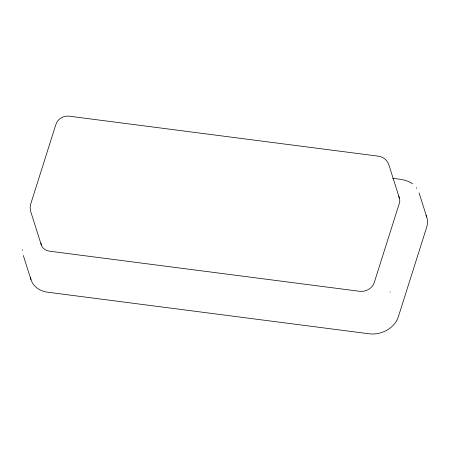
<?xml version="1.0" encoding="UTF-8"?>
<svg xmlns="http://www.w3.org/2000/svg" width="450" height="450" viewBox="0 0 450 450"><rect width="100%" height="100%" fill="white"/><g stroke="black" fill="none" stroke-linecap="round" stroke-linejoin="round"><path stroke-width="0.67" d="M392.67 178.335C399.549 179.156 406.839 179.634 412.633 183.876M389.959 291.921L390.291 291.983M416.357 187.627L416.723 188.241M419.062 192.831L426.724 216.984M399.386 198.067L388.749 164.531C387.202 160.239 383.417 156.966 378.9 156.246L69.024 116.168C63.152 115.408 57.285 119.244 55.721 124.965L30.544 204.547L30.133 207.084L30.668 211.404L41.304 244.946M23.332 255.549L30.994 279.697M22.5 249.744L22.556 250.453M398.576 196.312A12.088 9.832 -17.6 0 1 399.353 203.243L374.169 282.819A12.088 9.832 -17.6 0 1 359.544 291.285L49.669 251.207A12.088 9.832 -17.6 0 1 40.939 243.045M426.026 215.184A24.176 19.659 -17.6 0 1 426.651 227.329L398.323 316.856A24.176 19.659 -17.6 0 1 369.073 333.782L47.723 292.219A24.176 19.659 -17.6 0 1 30.403 277.194"/></g></svg>
